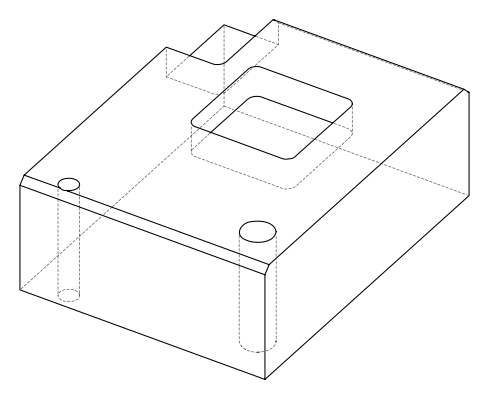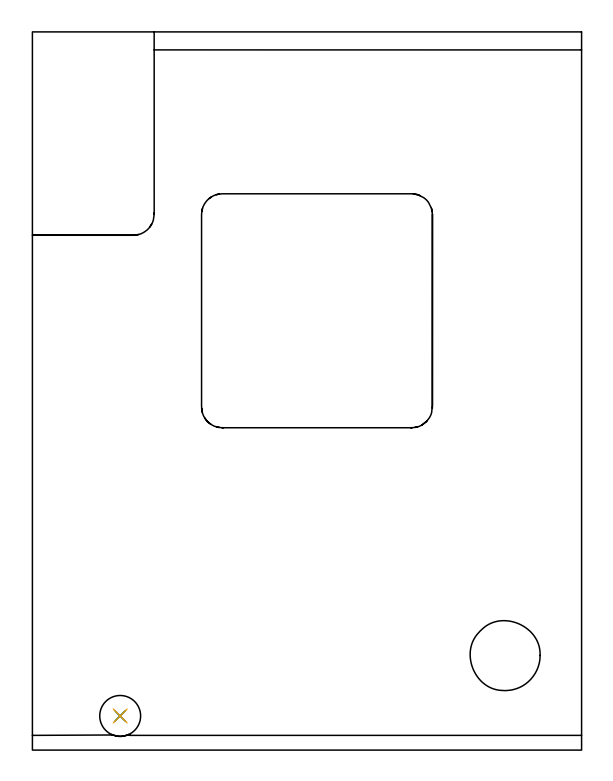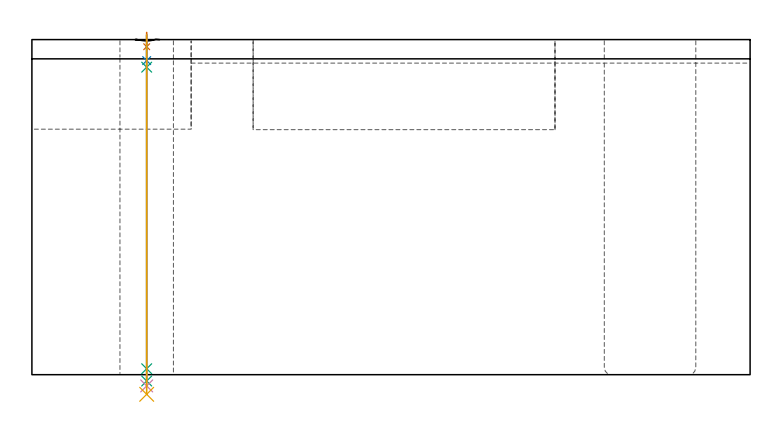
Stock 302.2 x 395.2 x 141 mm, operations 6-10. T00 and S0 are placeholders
(PLAN: 10 operations, 7 tool changes, 59.9 min)
(1 AREA_MILL | FG_CHAMFER_SURFACE | UGT0205_001 | 7.48 min | 9912 mm3)
(2 AREA_MILL_1 | FG_CHAMFER_SURFACE_1 | UGT0205_001 | 7.74 min | 11814 mm3)
(3 MILL_CORNER_NOTCH_RECTANGULAR | CORNER_NOTCH_RECTANGULAR | UGT0201_094 | Follow Part, ap 5, ae 75% | 11.05 min | 281303 mm3)
(4 MILL_RECTANGULAR_POCKET | POCKET_RECTANGULAR_STRAIGHT | UGT0201_094 | Follow Part, ap 5, ae 75% | 17.79 min | 615335 mm3)
(5 MILL_THROUGH_HOLE_FROM_SOLID_MATERIAL | STEP1HOLE | NXT0201_007 | Circular | 13.9 min | 163593 mm3)
(6 SPOT_DRILL | STEP1HOLE_1 | NXT0321_9005460120000 | 0.05 min | 145 mm3)
(7 DRILL_BLIND_HOLE_INTO_CENTER | STEP1HOLE_1 | NXT0301_030 | 0.04 min | 131 mm3)
(8 GUN_DRILL_THROUGH_HOLE | STEP1HOLE_1 | UGT0307_001 | 0.62 min | 2582 mm3)
(9 SPADE_DRILL_TO_ENLARGE_THROUGH_HOLE | STEP1HOLE_1 | UGT0306_005 | 0.59 min | 20335 mm3)
(10 DRILL_TO_ENLARGE_THROUGH_HOLE | STEP1HOLE_1 | UGT0301_054 | 0.61 min | 32769 mm3)
(TOOL UGT0205_001 | Chamfer Mill 20 x 3 x 45 deg. | D20 FL50 Z2)
(TOOL UGT0201_094 | End mill 20 mm | D20 FL38 Z4)
(TOOL NXT0201_007 | ENDMILL 25mm [R216.25-25050GCK54P 1620] | D25 R3 FL54 Z5)
(TOOL NXT0321_9005460120000 | NC Spot Drill, 142deg, 12mm, Carbide, Uncoated | D12 PA142 FL30 Z2)
(TOOL NXT0301_030 | Carbide Drill 5.9mm [860.1-0590-018A1-MM 2214] | D5.9 PA140 FL28 Z2)
(TOOL UGT0307_001 | Gun Drill 5 mm | D5 PA130 FL24 Z1)
(TOOL UGT0306_005 | Spade Drill 14.5mm | D14.5 PA132 FL10 Z2)
(TOOL UGT0301_054 | Twist Drill 22.5 mm | D22.5 PA118 FL155 Z2)
(OP 6 SPOT_DRILL)
G17 G21 G94 G90
T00 M6
G54
G17 G0 G90 X48.3 Y18.8 S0 M3
G43 Z151. H0
G94 G81 G98 Z138. F250. R144.
G80
M5
M2
(OP 7 DRILL_BLIND_HOLE_INTO_CENTER)
G17 G21 G94 G90
T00 M6
G54
G17 G0 G90 X48.3 Y18.8 S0 M3
G43 Z151. H1
G94 G81 G98 Z132.15 F250. R143.
G80
M5
M2
(OP 8 GUN_DRILL_THROUGH_HOLE)
G17 G21 G94 G90
T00 M6
G54
G17 G0 G90 X48.3 Y18.8 M8
G43 Z151. H0
Z138.46
S716 M3
G94 G1 Z129.394 F125. M26
G4 X.084
Z2.5 F250.
G4 X.084
Z-2.666 F125.
G4 X.084
M5
M9
G0 Z138.46
Z151.
M2
(OP 9 SPADE_DRILL_TO_ENLARGE_THROUGH_HOLE)
G17 G21 G94 G90
T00 M6
G54
G17 G0 G90 X48.3 Y18.8 S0 M3
G43 Z151. H0
G94 G73 G98 Z-4.728 F250. Q13.248 R143.
G80
M5
M2
(OP 10 DRILL_TO_ENLARGE_THROUGH_HOLE)
G17 G21 G94 G90
T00 M6
G54
G17 G0 G90 X48.3 Y18.8 S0 M3
G43 Z151. H0
G94 G73 G98 Z-8.26 F250. Q21.323 R143.
G80
M5
M2
